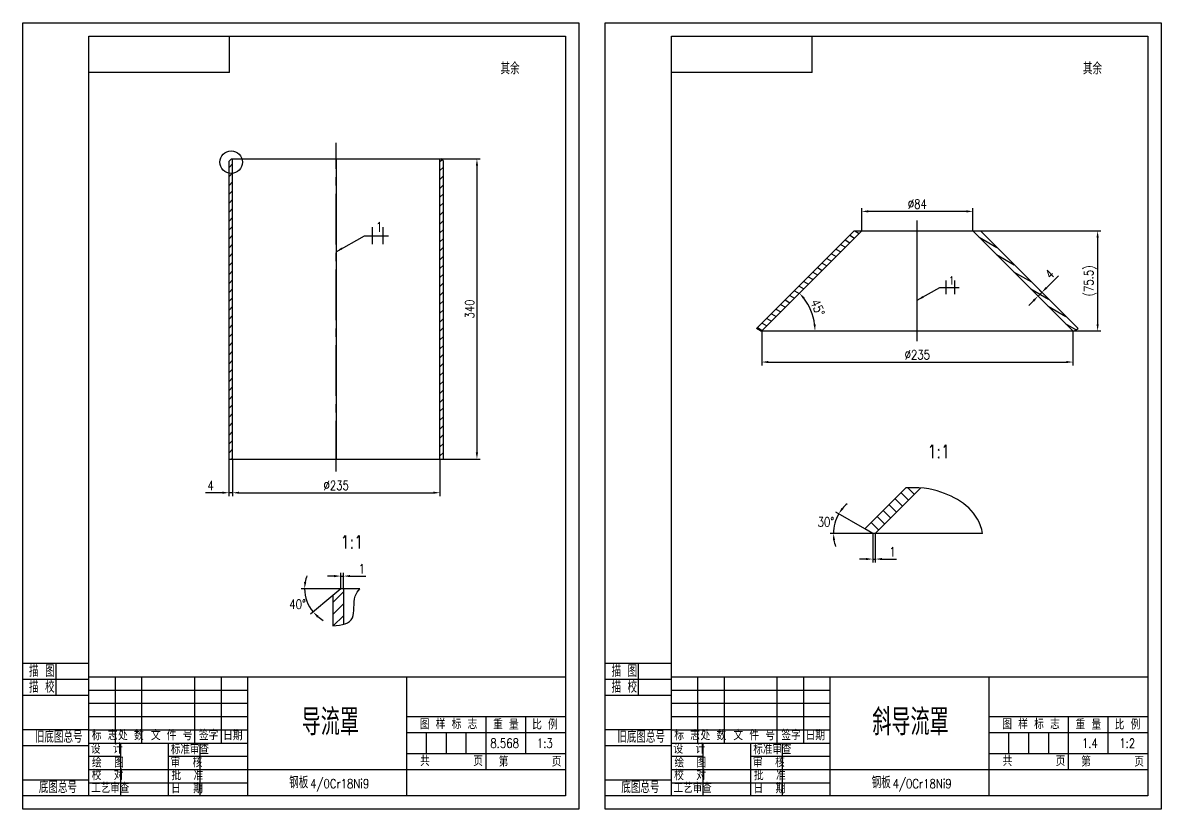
# Model space of a CAD drawing. Header units: millimetres. Extents: x 0 to 1761, y 0 to 1006.
# Drawn here: x 440 to 870, y 347 to 644 of the extents above; entities that cross this region are included whole.
import ezdxf

# ---------------------------------------------------------------- set-up
doc = ezdxf.new("R2010")
doc.units = ezdxf.units.MM
doc.linetypes.add('CENTER2', pattern=[28.575, 19.05, -3.175, 3.175, -3.175])
doc.styles.add('HZXT', font='gbenor.shx', dxfattribs={"bigfont": 'gbcbig.shx'})
doc.styles.get("Standard").update_dxf_attribs({"font": 'txt.shx', "width": 0.8, "height": 3.5})
doc.dimstyles.new('AM_GB', dxfattribs={"dimtxt": 3.5, "dimasz": 2.5, "dimexe": 1.25, "dimexo": 0, "dimgap": 1, "dimtad": 1, "dimdsep": 46, "dimtxsty": 'Standard', "dimcen": 0, "dimclrd": 4, "dimclre": 4, "dimclrt": 3, "dimadec": 0, "dimazin": 2, "dimtp": 0.1, "dimtm": 0.1, "dimtfac": 0.71, "dimtmove": 0, "dimatfit": 0, "dimfxl": 0, "dimlwd": -1, "dimlwe": -1, "dimarcsym": 0})
doc.dimstyles.new('AM_GB$7', dxfattribs={"dimtxt": 5, "dimasz": 2.5, "dimexe": 1.25, "dimexo": 0, "dimgap": 1, "dimtad": 1, "dimdsep": 46, "dimtxsty": 'Standard', "dimcen": 0, "dimclrd": 4, "dimclre": 4, "dimclrt": 3, "dimadec": 0, "dimazin": 2, "dimtp": 0.1, "dimtm": 0.1, "dimtfac": 0.71, "dimtmove": 0, "dimatfit": 0, "dimfxl": 0, "dimlwd": -1, "dimlwe": -1, "dimarcsym": 0})

# ---------------------------------------------------------------- blocks, each defined once
blk = doc.blocks.new('*D12')
at = {"color": 4, "transparency": 16777216}
for p, q in [((517.89, 479.23), (517.89, 465.27)), ((519.23, 479.23), (519.23, 465.27)), ((515.39, 466.52), (509.03, 466.52)), ((519.23, 466.52), (517.89, 466.52)), ((521.73, 466.52), (524.23, 466.52))]:
    blk.add_line(p, q, dxfattribs=at)
for points in [[(515.39, 466.94), (515.39, 466.11), (517.89, 466.52)], [(521.73, 466.94), (521.73, 466.11), (519.23, 466.52)]]:
    blk.add_solid(points, dxfattribs=at)
at = {"layer": 'Defpoints', "color": 0, "transparency": 16777216}
for p in [(517.89, 479.23), (519.23, 479.23), (517.89, 466.52)]:
    blk.add_point(p, dxfattribs=at)
at = {"color": 3, "transparency": 16777216, "insert": (510.96, 469.27), "char_height": 3.5, "attachment_point": 5}
blk.add_mtext('4', dxfattribs=at)
blk = doc.blocks.new('*D13')
at = {"color": 4, "transparency": 16777216}
for p, q in [((519.23, 479.23), (519.23, 465.27)), ((597.56, 479.23), (597.56, 465.27)), ((521.73, 466.52), (595.06, 466.52))]:
    blk.add_line(p, q, dxfattribs=at)
for points in [[(521.73, 466.94), (521.73, 466.11), (519.23, 466.52)], [(595.06, 466.94), (595.06, 466.11), (597.56, 466.52)]]:
    blk.add_solid(points, dxfattribs=at)
at = {"layer": 'Defpoints', "color": 0, "transparency": 16777216}
for p in [(519.23, 479.23), (597.56, 479.23), (597.56, 466.52)]:
    blk.add_point(p, dxfattribs=at)
at = {"color": 3, "transparency": 16777216, "insert": (558.39, 469.27), "char_height": 3.5, "attachment_point": 5}
blk.add_mtext('%%c235', dxfattribs=at)
blk = doc.blocks.new('*D46')
at = {"color": 4, "transparency": 16777216}
for p, q in [((560.1, 430.28), (545.19, 430.28)), ((557.1, 427.76), (548.68, 420.69))]:
    blk.add_line(p, q, dxfattribs=at)
for start, end in [(158.9982, 169.4991), (180, 220), (230.5009, 241.0018)]:
    blk.add_arc((560.1, 430.28), 13.66, start, end, dxfattribs=at)
for points in [[(547.08, 432.73), (546.25, 432.8), (546.44, 430.28)], [(551.12, 419.44), (551.71, 420.03), (549.64, 421.5)]]:
    blk.add_solid(points, dxfattribs=at)
at = {"layer": 'Defpoints', "color": 0, "transparency": 16777216}
for p in [(560.1, 430.28), (560.1, 430.28), (567.36, 430.28), (557.1, 427.76), (547.89, 424.15)]:
    blk.add_point(p, dxfattribs=at)
at = {"color": 3, "transparency": 16777216, "insert": (543.78, 424.41), "char_height": 3.5, "attachment_point": 5}
blk.add_mtext('40°', dxfattribs=at)
blk = doc.blocks.new('*D47')
at = {"color": 4, "transparency": 16777216}
for p, q in [((557.6, 435.05), (555.1, 435.05)), ((560.1, 430.28), (560.1, 436.3)), ((560.1, 435.05), (561.1, 435.05)), ((561.1, 430.28), (561.1, 436.3)), ((563.6, 435.05), (569.53, 435.05))]:
    blk.add_line(p, q, dxfattribs=at)
for points in [[(557.6, 435.46), (557.6, 434.63), (560.1, 435.05)], [(563.6, 435.46), (563.6, 434.63), (561.1, 435.05)]]:
    blk.add_solid(points, dxfattribs=at)
at = {"layer": 'Defpoints', "color": 0, "transparency": 16777216}
for p in [(560.1, 435.05), (560.1, 430.28), (561.1, 430.28)]:
    blk.add_point(p, dxfattribs=at)
at = {"color": 3, "transparency": 16777216, "insert": (568.07, 437.8), "char_height": 3.5, "attachment_point": 5}
blk.add_mtext('1', dxfattribs=at)
blk = doc.blocks.new('*D48')
at = {"color": 4, "transparency": 16777216}
for p, q in [((758.06, 452.83), (747.09, 459.17)), ((761.01, 451.13), (744.94, 451.13))]:
    blk.add_line(p, q, dxfattribs=at)
for start, end in [(130.6569, 140.3284), (150, 180), (189.6716, 199.3431)]:
    blk.add_arc((761.01, 451.13), 14.83, start, end, dxfattribs=at)
for points in [[(749.94, 460.36), (749.26, 460.83), (748.17, 458.54)], [(745.98, 448.6), (746.81, 448.67), (746.19, 451.13)]]:
    blk.add_solid(points, dxfattribs=at)
at = {"layer": 'Defpoints', "color": 0, "transparency": 16777216}
for p in [(747.08, 456.2), (758.06, 452.83), (761.01, 451.13), (761.01, 451.13), (802.53, 451.13)]:
    blk.add_point(p, dxfattribs=at)
at = {"color": 3, "transparency": 16777216, "insert": (743.36, 455.49), "char_height": 3.5, "attachment_point": 5}
blk.add_mtext('30°', dxfattribs=at)
blk = doc.blocks.new('*D49')
at = {"color": 4, "transparency": 16777216}
for p, q in [((761.01, 451.13), (761.01, 440.22)), ((762.01, 451.13), (762.01, 440.22)), ((758.51, 441.47), (756.01, 441.47)), ((761.01, 441.47), (762.01, 441.47)), ((764.51, 441.47), (769.95, 441.47))]:
    blk.add_line(p, q, dxfattribs=at)
for points in [[(758.51, 441.89), (758.51, 441.06), (761.01, 441.47)], [(764.51, 441.89), (764.51, 441.06), (762.01, 441.47)]]:
    blk.add_solid(points, dxfattribs=at)
at = {"layer": 'Defpoints', "color": 0, "transparency": 16777216}
for p in [(761.01, 451.13), (762.01, 451.13), (762.01, 441.47)]:
    blk.add_point(p, dxfattribs=at)
at = {"color": 3, "transparency": 16777216, "insert": (768.48, 444.22), "char_height": 3.5, "attachment_point": 5}
blk.add_mtext('1', dxfattribs=at)
blk = doc.blocks.new('*D84')
at = {"color": 4, "transparency": 16777216}
for p, q in [((597.89, 592.56), (612.79, 592.56)), ((611.54, 590.06), (611.54, 481.73)), ((598.89, 479.23), (612.79, 479.23))]:
    blk.add_line(p, q, dxfattribs=at)
for points in [[(611.12, 590.06), (611.96, 590.06), (611.54, 592.56)], [(611.12, 481.73), (611.96, 481.73), (611.54, 479.23)]]:
    blk.add_solid(points, dxfattribs=at)
at = {"layer": 'Defpoints', "color": 0, "transparency": 16777216}
for p in [(597.89, 592.56), (598.89, 479.23), (611.54, 479.23)]:
    blk.add_point(p, dxfattribs=at)
at = {"color": 3, "transparency": 16777216, "insert": (608.79, 535.9), "char_height": 3.5, "attachment_point": 5, "rotation": 90}
blk.add_mtext('340', dxfattribs=at)
blk = doc.blocks.new('*D85')
at = {"color": 4, "transparency": 16777216}
blk.add_arc((719.12, 527.64), 20.12, 7.1246, 37.8754, dxfattribs=at)
for points in [[(734.69, 539.72), (735.31, 540.27), (733.35, 541.87)], [(739.5, 530.16), (738.67, 530.11), (739.24, 527.64)]]:
    blk.add_solid(points, dxfattribs=at)
at = {"layer": 'Defpoints', "color": 0, "transparency": 16777216}
for p in [(756.87, 565.39), (738.55, 532.85), (718.62, 527.64), (719.12, 527.64), (837.12, 527.64)]:
    blk.add_point(p, dxfattribs=at)
at = {"color": 3, "transparency": 16777216, "insert": (740.25, 536.39), "char_height": 3.5, "attachment_point": 5, "rotation": 292.5}
blk.add_mtext('45°', dxfattribs=at)
blk = doc.blocks.new('*D86')
at = {"color": 4, "transparency": 16777216}
for p, q in [((719.12, 527.64), (719.12, 514.62)), ((836.62, 527.64), (836.62, 514.62)), ((721.62, 515.87), (834.12, 515.87))]:
    blk.add_line(p, q, dxfattribs=at)
for points in [[(721.62, 516.29), (721.62, 515.46), (719.12, 515.87)], [(834.12, 516.29), (834.12, 515.46), (836.62, 515.87)]]:
    blk.add_solid(points, dxfattribs=at)
at = {"layer": 'Defpoints', "color": 0, "transparency": 16777216}
for p in [(719.12, 527.64), (836.62, 527.64), (836.62, 515.87)]:
    blk.add_point(p, dxfattribs=at)
at = {"color": 3, "transparency": 16777216, "insert": (777.87, 518.62), "char_height": 3.5, "attachment_point": 5}
blk.add_mtext('%%c235', dxfattribs=at)
blk = doc.blocks.new('*D87')
at = {"color": 4, "transparency": 16777216}
for p, q in [((756.87, 565.39), (756.87, 574.02)), ((796.37, 572.77), (759.37, 572.77)), ((798.87, 565.39), (798.87, 574.02))]:
    blk.add_line(p, q, dxfattribs=at)
for points in [[(759.37, 573.19), (759.37, 572.36), (756.87, 572.77)], [(796.37, 573.19), (796.37, 572.36), (798.87, 572.77)]]:
    blk.add_solid(points, dxfattribs=at)
at = {"layer": 'Defpoints', "color": 0, "transparency": 16777216}
for p in [(756.87, 572.77), (756.87, 565.39), (798.87, 565.39)]:
    blk.add_point(p, dxfattribs=at)
at = {"color": 3, "transparency": 16777216, "insert": (777.87, 575.52), "char_height": 3.5, "attachment_point": 5}
blk.add_mtext('%%c84', dxfattribs=at)
blk = doc.blocks.new('*D88')
at = {"color": 4, "transparency": 16777216}
for p, q in [((801.7, 565.39), (847.22, 565.39)), ((845.97, 562.89), (845.97, 530.14)), ((837.12, 527.64), (847.22, 527.64))]:
    blk.add_line(p, q, dxfattribs=at)
for points in [[(845.56, 562.89), (846.39, 562.89), (845.97, 565.39)], [(845.56, 530.14), (846.39, 530.14), (845.97, 527.64)]]:
    blk.add_solid(points, dxfattribs=at)
at = {"layer": 'Defpoints', "color": 0, "transparency": 16777216}
for p in [(801.7, 565.39), (837.12, 527.64), (845.97, 527.64)]:
    blk.add_point(p, dxfattribs=at)
at = {"color": 3, "transparency": 16777216, "insert": (843.22, 546.51), "char_height": 3.5, "attachment_point": 5, "rotation": 90}
blk.add_mtext('(75.5)', dxfattribs=at)
blk = doc.blocks.new('*D89')
at = {"color": 4, "transparency": 16777216}
for p, q in [((826.67, 543.96), (831.17, 548.46)), ((823.49, 540.78), (824.9, 542.19)), ((824.9, 542.19), (824.02, 543.07)), ((821.72, 539.01), (819.95, 537.24)), ((823.49, 540.78), (822.6, 541.66))]:
    blk.add_line(p, q, dxfattribs=at)
for points in [[(826.37, 544.25), (826.96, 543.66), (824.9, 542.19)], [(821.42, 539.3), (822.01, 538.71), (823.49, 540.78)]]:
    blk.add_solid(points, dxfattribs=at)
at = {"layer": 'Defpoints', "color": 0, "transparency": 16777216}
for p in [(824.9, 542.19), (824.9, 542.19), (823.49, 540.78)]:
    blk.add_point(p, dxfattribs=at)
at = {"color": 3, "transparency": 16777216, "insert": (827.86, 549.04), "char_height": 3.5, "attachment_point": 5, "rotation": 45}
blk.add_mtext('4', dxfattribs=at)

msp = doc.modelspace()

# ---------------------------------------------------------------- hatches: boundary and pattern name
h = msp.add_hatch()
h.set_pattern_fill('ANSI31', color=4, scale=0.75, style=0)
h.set_pattern_definition([(45, (0, 24.3042), (-1.683798, 1.683798), [])])
h.paths.add_polyline_path([(519.2278, 592.5631), (518.8945, 592.5631), (517.8945, 591.724), (517.8945, 587.2056, 0.07886105), (519.2278, 587.148)])
h.paths.add_polyline_path([(519.2278, 587.148, -0.07886105), (517.8945, 587.2056), (517.8945, 479.2297), (519.2278, 479.2297)])
h.paths.add_polyline_path([(597.5611, 479.2297), (598.8945, 479.2297), (598.8945, 591.724), (597.8945, 592.5631), (597.5611, 592.5631)])
h = msp.add_hatch()
h.set_pattern_fill('ANSI31', color=4, scale=0.75, angle=105, style=0)
h.paths.add_polyline_path([(756.8725, 565.3898), (754.044, 565.3898), (717.1463, 528.4921), (718.6225, 527.6398), (719.1225, 527.6398)])
h.paths.add_polyline_path([(801.7009, 565.3898), (798.8725, 565.3898), (836.6225, 527.6398), (837.1225, 527.6398), (838.5986, 528.4921)])
h = msp.add_hatch()
h.set_pattern_fill('ANSI31', color=4, angle=90, style=0)
h.set_pattern_definition([(135, (1129.8397, 1194.977), (-2.245064, -2.245064), [])])
edge = h.paths.add_edge_path()
edge.add_spline(control_points=[(779.2204, 468.3337), (777.5936, 468.4374), (775.7333, 468.441), (773.5468, 468.3169)], knot_values=[45.28574118, 45.28574118, 45.28574118, 45.28574118, 48.74164039, 48.74164039, 48.74164039, 48.74164039], degree=3, periodic=0)
edge.add_line((773.5468, 468.3169), (758.2749, 453.045))
edge.add_line((758.2749, 453.045), (761.0139, 451.1272))
edge.add_line((761.0139, 451.1272), (762.0139, 451.1272))
edge.add_line((762.0139, 451.1272), (779.2204, 468.3337))
h = msp.add_hatch()
h.set_pattern_fill('ANSI31', color=4, style=0)
h.set_pattern_definition([(45, (3e-06, -55.6958), (-2.245064, 2.245064), [])])
edge = h.paths.add_edge_path()
edge.add_line((561.1006, 430.2766), (560.1006, 430.2766))
edge.add_line((560.1006, 430.2766), (557.1006, 428.176))
edge.add_line((557.1006, 428.176), (557.1006, 416.2291))
edge.add_spline(control_points=[(557.1006, 416.2291), (558.5644, 416.3155), (559.932, 416.4803), (561.1006, 416.8072)], knot_values=[3.43140429, 3.43140429, 3.43140429, 3.43140429, 7.09511161, 7.09511161, 7.09511161, 7.09511161], degree=3, periodic=0)
edge.add_line((561.1006, 416.8072), (561.1006, 430.2766))

# ---------------------------------------------------------------- linework, layer by layer
at = {"color": 4}
for p, q in [((518.0978, 625.2739), (518.0978, 639)), ((738.0978, 625.2739), (738.0978, 639)), ((518.0978, 625.2739), (465, 625.2739)), ((738.0978, 625.2739), (685, 625.2739)), ((465, 402), (440, 402)), ((452.5, 402), (452.5, 390)), ((685, 402), (660, 402)), ((672.5, 402), (672.5, 390)), ((465, 396), (440, 396)), ((475, 372), (475, 397)), ((485, 372), (485, 397)), ((505, 372), (505, 397)), ((515, 372), (515, 397)), ((525, 352), (525, 397)), ((585, 352), (585, 397)), ((685, 396), (660, 396)), ((695, 372), (695, 397)), ((705, 372), (705, 397)), ((725, 372), (725, 397)), ((735, 372), (735, 397)), ((745, 352), (745, 397)), ((805, 352), (805, 397)), ((465, 392), (525, 392)), ((685, 392), (745, 392)), ((465, 390), (440, 390)), ((685, 390), (660, 390)), ((465, 387), (525, 387)), ((685, 387), (745, 387)), ((465, 382), (525, 382)), ((585, 382), (645, 382)), ((615, 362), (615, 382)), ((630, 368), (630, 382)), ((685, 382), (745, 382)), ((805, 382), (865, 382)), ((835, 362), (835, 382)), ((850, 368), (850, 382)), ((465, 377), (440, 377)), ((465, 377), (525, 377)), ((585, 376), (645, 376)), ((592.5, 368), (592.5, 376)), ((600, 368), (600, 376)), ((607.5, 368), (607.5, 376)), ((685, 377), (660, 377)), ((685, 377), (745, 377)), ((805, 376), (865, 376)), ((812.5, 368), (812.5, 376)), ((820, 368), (820, 376)), ((827.5, 368), (827.5, 376)), ((465, 371), (440, 371)), ((465, 372), (525, 372)), ((477, 352), (477, 372)), ((495, 352), (495, 372)), ((507, 352), (507, 372)), ((685, 371), (660, 371)), ((685, 372), (745, 372)), ((697, 352), (697, 372)), ((715, 352), (715, 372)), ((727, 352), (727, 372)), ((465, 367), (477, 367)), ((495, 367), (525, 367)), ((585, 368), (645, 368)), ((685, 367), (697, 367)), ((715, 367), (745, 367)), ((805, 368), (865, 368)), ((465, 362), (645, 362)), ((685, 362), (865, 362)), ((465, 358), (440, 358)), ((465, 357), (525, 357)), ((685, 358), (660, 358)), ((685, 357), (745, 357)), ((465, 352), (440, 352)), ((685, 352), (660, 352))]:
    msp.add_line(p, q, dxfattribs=at)
at = {"color": 1, "linetype": 'CENTER2'}
for p, q in [((558.3945, 474.5897), (558.3945, 598.7175)), ((777.8725, 523.731), (777.8725, 569.2987))]:
    msp.add_line(p, q, dxfattribs=at)
for p, q in [((517.8945, 591.724), (518.8945, 592.5631)), ((517.8945, 479.2297), (517.8945, 591.724)), ((518.8945, 592.5631), (597.8945, 592.5631)), ((519.2278, 479.2297), (519.2278, 592.5631)), ((558.3945, 592.5631), (558.3945, 479.2297)), ((597.5611, 479.2297), (597.5611, 592.5631)), ((598.8945, 591.724), (597.8945, 592.5631)), ((598.8945, 479.2297), (598.8945, 591.724)), ((571.9185, 566.8153), (571.9185, 560.4536)), ((575.9377, 566.8153), (575.9377, 560.4536)), ((717.1463, 528.4921), (754.044, 565.3898)), ((719.1225, 527.6398), (756.8725, 565.3898)), ((754.044, 565.3898), (801.7009, 565.3898)), ((777.8725, 527.6398), (777.8725, 565.3898)), ((836.6225, 527.6398), (798.8725, 565.3898)), ((838.5986, 528.4921), (801.7009, 565.3898)), ((788.6917, 546.6434), (788.6917, 541.554)), ((791.9071, 546.6434), (791.9071, 541.554)), ((718.6225, 527.6398), (717.1463, 528.4921)), ((718.6225, 527.6398), (837.1225, 527.6398)), ((837.1225, 527.6398), (838.5986, 528.4921)), ((517.8945, 479.2297), (598.8945, 479.2297)), ((758.0615, 452.8317), (773.5468, 468.3169)), ((762.0139, 451.1272), (779.2204, 468.3337)), ((761.0139, 451.1272), (758.0615, 452.8317)), ((802.5303, 451.1272), (761.0139, 451.1272)), ((560.1006, 430.2766), (557.1006, 427.7593)), ((567.356, 430.2766), (560.1006, 430.2766)), ((561.1006, 430.2766), (561.1006, 416.8072)), ((557.1006, 427.7593), (557.1006, 416.2291)), ((465, 397), (645, 397)), ((685, 397), (865, 397))]:
    msp.add_line(p, q)
at = {"color": 4}
for points in [[(440, 644), (650, 644), (650, 347), (440, 347)], [(660, 644), (870, 644), (870, 347), (660, 347)]]:
    msp.add_lwpolyline(points, close=True, dxfattribs=at)
for points in [[(465, 639), (645, 639), (645, 352), (465, 352)], [(685, 639), (865, 639), (865, 352), (685, 352)]]:
    msp.add_lwpolyline(points, close=True)
msp.add_circle((518.7426, 591.3773), 4.2571, dxfattribs=at)
for points, knots in [([(802.5303, 451.1272), (801.0722, 459.3562), (791.6181, 465.71), (780.9294, 468.7359), (773.5468, 468.3169)], [14.69314168, 14.69314168, 14.69314168, 14.69314168, 37.07305456, 48.74164039, 48.74164039, 48.74164039, 48.74164039]), ([(557.1006, 416.2291), (560.5735, 416.4341), (566.2651, 417.689), (564.4323, 426.2877), (566.5646, 429.4299), (567.356, 430.2766)], [3.43140429, 3.43140429, 3.43140429, 3.43140429, 12.12382696, 20.30863461, 23.7741432, 23.7741432, 23.7741432, 23.7741432])]:
    msp.add_open_spline(points, degree=3, knots=knots, dxfattribs=at)

# ---------------------------------------------------------------- texts
at = {"color": 3, "style": 'HZXT'}
for s, height, p in [('其余', 4.5, (620.4368, 624.5065)), ('其余', 4.5, (840.4368, 624.5065)), ('描 图', 4.5, (442.3807, 396.9728)), ('描 图', 4.5, (662.3807, 396.9728)), ('描 校', 4.5, (442.3807, 390.9728)), ('描 校', 4.5, (662.3807, 390.9728)), ('导流罩', 10, (545.36, 374.9032)), ('斜导流罩', 10, (760.8942, 374.9032)), ('旧底图总号', 4.5, (444.5636, 372.0945)), ('旧底图总号', 4.5, (664.5636, 372.0945)), ('标准审查', 3.6, (495.9471, 367.7967)), ('标准审查', 3.6, (715.9471, 367.7967)), ('底图总号', 4.5, (446.0757, 353.0762)), ('工艺审查', 3.6, (465.8452, 353.1424)), ('钢板', 4.5, (540.6421, 354.8872)), ('底图总号', 4.5, (666.0757, 353.0762)), ('工艺审查', 3.6, (685.8452, 353.1424)), ('钢板', 4.5, (760.6421, 354.8872))]:
    msp.add_text(s, height=height, dxfattribs=at).set_placement(p)
at = {"color": 3, "width": 0.8}
for s, height, p in [('1', 3.75, (573.3376, 565.0036)), ('1', 3, (789.827, 545.194)), ('8.568', 3.5, (616.6155, 370.1841)), ('1:3', 3.5, (634.1648, 370.1841)), ('1.4', 3.5, (840.0189, 370.1841)), ('1:2', 3.5, (854.1648, 370.1841))]:
    msp.add_text(s, height=height, dxfattribs=at).set_placement(p)
at = {"color": 3, "style": 'HZXT', "width": 1.2}
for s, p in [('图 样 标 志', (589.9691, 377.2608)), ('重 量', (617.6195, 377.1226)), ('比 例', (632.4028, 377.1226)), ('图 样 标 志', (809.9691, 377.2608)), ('重 量', (837.6195, 377.1226)), ('比 例', (852.4028, 377.1226)), ('标 志', (466.0891, 373.0748)), ('处 数', (475.995, 373.0748)), ('文 件 号', (488.3997, 373.0748)), ('签字', (506.5254, 373.1076)), ('日期', (515.6691, 373.0748)), ('标 志', (686.0891, 373.0748)), ('处 数', (695.995, 373.0748)), ('文 件 号', (708.3997, 373.0748)), ('签字', (726.5254, 373.1076)), ('日期', (735.6691, 373.0748)), ('设  计', (465.7167, 368.0046)), ('设  计', (685.7167, 368.0046)), ('绘  图', (466.1438, 362.7514)), ('审  核', (495.7857, 362.8718)), ('共       页', (590.0724, 363.3159)), ('第       页', (619.7512, 363.1159)), ('绘  图', (686.1438, 362.7514)), ('审  核', (715.7857, 362.8718)), ('共       页', (810.0724, 363.3159)), ('第       页', (839.7512, 363.1159)), ('校  对', (466.0233, 357.9857)), ('批  准', (496.1471, 357.9469)), ('校  对', (686.0233, 357.9857)), ('批  准', (716.1471, 357.9469)), ('日  期', (496.0047, 353.0381)), ('日  期', (716.0047, 353.0381))]:
    msp.add_text(s, height=3.6, dxfattribs=at).set_placement(p)
at = {"color": 3, "linetype": 'Continuous', "width": 0.8}
for p in [(548.5487, 354.894), (768.5487, 354.894)]:
    msp.add_text('4/0Cr18Ni9', height=3.5, dxfattribs=at).set_placement(p)
at = {"color": 3, "char_height": 5, "attachment_point": 1}
for insert in [(781.6688, 484.5932), (559.9863, 450.4277)]:
    msp.add_mtext('1:1', dxfattribs=dict(at, insert=insert))

# ---------------------------------------------------------------- dimensions: what is measured, and where the dimension line sits
dim = msp.add_linear_dim(base=(611.5393, 479.2297), p1=(597.8945, 592.5631), p2=(598.8945, 479.2297), angle=90, dimstyle='AM_GB', override={"dimlfac": 3})
dim.commit()
dim.dimension.update_dxf_attribs({"geometry": '*D84', "text_midpoint": (608.7893, 535.8964)})
for base, p1, p2, override, picture, middle in [((756.8725, 572.7723), (798.8725, 565.3898), (756.8725, 565.3898), {"dimlfac": 2}, '*D87', (777.8725, 575.5223)), ((836.6225, 515.8723), (719.1225, 527.6398), (836.6225, 527.6398), {"dimlfac": 2}, '*D86', (777.8725, 518.6223)), ((597.5611, 466.5218), (519.2278, 479.2297), (597.5611, 479.2297), {"dimlfac": 3}, '*D13', (558.3945, 469.2718))]:
    dim = msp.add_linear_dim(base=base, p1=p1, p2=p2, text='%%c<>', dimstyle='AM_GB', override=override)
    dim.commit()
    dim.dimension.update_dxf_attribs({"geometry": picture, "text_midpoint": middle})
dim = msp.add_angular_dim_2l(base=(738.5548, 532.8467), line1=((718.6225, 527.6398), (837.1225, 527.6398)), line2=((719.1225, 527.6398), (756.8725, 565.3898)), dimstyle='AM_GB', override={"dimtmove": 1})
dim.commit()
dim.dimension.update_dxf_attribs({"geometry": '*D85', "text_midpoint": (740.2496, 536.391)})
dim = msp.add_linear_dim(base=(845.9723, 527.6398), p1=(801.7009, 565.3898), p2=(837.1225, 527.6398), angle=90, text='(<>)', dimstyle='AM_GB', override={"dimlfac": 2})
dim.commit()
dim.dimension.update_dxf_attribs({"geometry": '*D88', "text_midpoint": (843.2223, 546.5148)})
dim = msp.add_aligned_dim(p1=(823.4855, 540.7768), p2=(824.8998, 542.191), distance=0, dimstyle='AM_GB', override={"dimlfac": 2})
dim.commit()
dim.dimension.update_dxf_attribs({"geometry": '*D89', "text_midpoint": (827.8578, 549.0381)})
dim = msp.add_linear_dim(base=(517.8945, 466.5218), p1=(519.2278, 479.2297), p2=(517.8945, 479.2297), dimstyle='AM_GB', override={"dimlfac": 3})
dim.commit()
dim.dimension.update_dxf_attribs({"geometry": '*D12', "text_midpoint": (510.9611, 469.2718)})
for base, line1, line2, picture, middle in [((747.0801, 456.1987), ((802.5303, 451.1272), (761.0139, 451.1272)), ((761.0139, 451.1272), (758.0615, 452.8317)), '*D48', (743.359, 455.4934)), ((547.8938, 424.1461), ((560.1006, 430.2766), (557.1006, 427.7593)), ((567.356, 430.2766), (560.1006, 430.2766)), '*D46', (543.777, 424.412))]:
    dim = msp.add_angular_dim_2l(base=base, line1=line1, line2=line2, dimstyle='AM_GB', override={"dimtmove": 1})
    dim.commit()
    dim.dimension.update_dxf_attribs({"geometry": picture, "text_midpoint": middle, "dimtype": 162})
dim = msp.add_aligned_dim(p1=(761.0139, 451.1272), p2=(762.0139, 451.1272), distance=-9.6551, dimstyle='AM_GB')
dim.commit()
dim.dimension.update_dxf_attribs({"geometry": '*D49', "text_midpoint": (768.4805, 444.222)})
dim = msp.add_linear_dim(base=(560.1006, 435.0459), p1=(561.1006, 430.2766), p2=(560.1006, 430.2766), dimstyle='AM_GB')
dim.commit()
dim.dimension.update_dxf_attribs({"geometry": '*D47', "text_midpoint": (568.0673, 435.0459), "dimtype": 160})

# ---------------------------------------------------------------- leaders
for points in [[(558.3945, 557.5517), (569.0158, 563.5787), (578.1706, 563.5787)], [(777.8725, 539.2325), (786.3695, 544.054), (793.6934, 544.054)]]:
    msp.add_leader(points, dimstyle='AM_GB$7', override={"dimgap": 1.5, "dimtad": 0})

doc.saveas('drawing.dxf')
